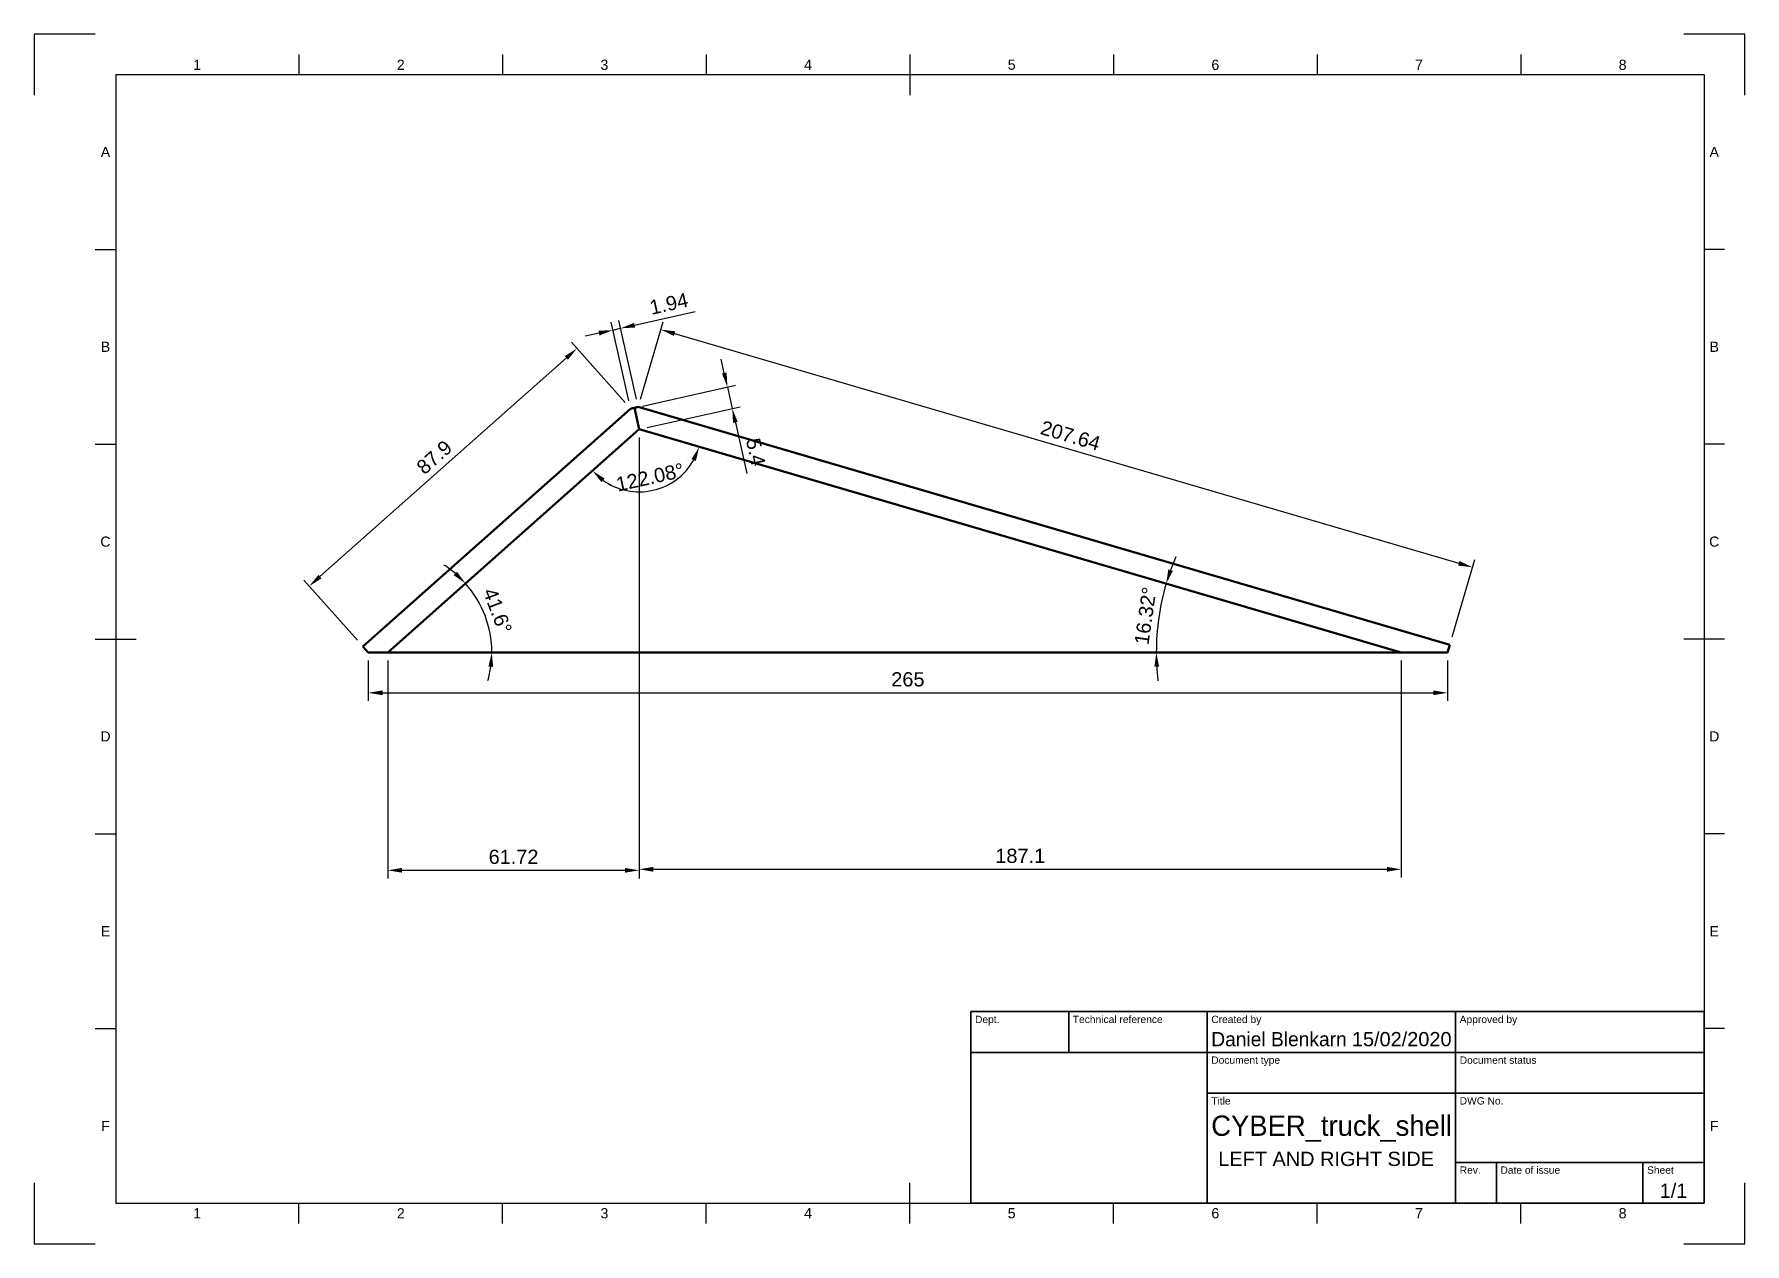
# Model space of a CAD drawing. Header units: millimetres. Extents: x 0 to 420, y 0 to 297.
import ezdxf
from ezdxf.enums import TextEntityAlignment as Align

# ---------------------------------------------------------------- set-up
doc = ezdxf.new("R2010")
doc.units = ezdxf.units.MM
doc.header["$LTSCALE"] = 0.75
for name, color, linetype, lineweight in [('Annotations', 7, 'Continuous', 25), ('Border', 7, 'Continuous', 25), ('Dimensions', 7, 'Continuous', 25), ('TitleBlock', 7, 'Continuous', 35), ('Visible', 7, 'Continuous', 50)]:
    doc.layers.add(name, color=color, linetype=linetype, lineweight=lineweight)
doc.styles.add('FusionTitle', font='')
doc.styles.get("Standard").update_dxf_attribs({"font": 'arial.ttf'})
doc.styles.get('FusionTitle').set_extended_font_data('Arial Unicode MS')
doc.dimstyles.new('ISO-25', dxfattribs={"dimtxt": 3.5, "dimasz": 3.5, "dimexe": 2, "dimexo": 2, "dimgap": 1.5, "dimtad": 1, "dimzin": 12, "dimdsep": 46, "dimtxsty": 'Standard', "dimcen": 0, "dimclrd": 256, "dimclre": 256, "dimclrt": 256, "dimazin": 3, "dimtp": 0.1, "dimtm": 0.1, "dimtfac": 0.714, "dimtmove": 0, "dimatfit": 3, "dimfxl": 1, "dimtzin": 12, "dimarcsym": 0})

# ---------------------------------------------------------------- blocks, each defined once
blk = doc.blocks.new('ISO_A3_SHEET')
at = {"layer": 'Border'}
for p, q in [((15, 297), (0, 297)), ((0, 297), (0, 282)), ((420, 297), (405, 297)), ((420, 282), (420, 297)), ((65, 292), (65, 287)), ((115, 292), (115, 287)), ((165, 292), (165, 287)), ((215, 292), (215, 282)), ((265, 292), (265, 287)), ((315, 292), (315, 287)), ((365, 292), (365, 287)), ((410, 287), (20, 287)), ((20, 287), (20, 10)), ((410, 287), (410, 10)), ((15, 244.16666), (20, 244.16666)), ((415, 244.16666), (410, 244.16666)), ((15, 196.33333), (20, 196.33333)), ((415, 196.33333), (410, 196.33333)), ((15, 148.5), (25, 148.5)), ((415, 148.5), (405, 148.5)), ((15, 100.66667), (20, 100.66667)), ((415, 100.66667), (410, 100.66667)), ((15, 52.83334), (20, 52.83334)), ((415, 52.83334), (410, 52.83334)), ((0, 15), (0, 0)), ((215, 5), (215, 15)), ((420, 0), (420, 15)), ((20, 10), (410, 10)), ((65, 5), (65, 10)), ((115, 5), (115, 10)), ((165, 5), (165, 10)), ((265, 5), (265, 10)), ((315, 5), (315, 10)), ((365, 5), (365, 10)), ((0, 0), (15, 0)), ((405, 0), (420, 0))]:
    blk.add_line(p, q, dxfattribs=at)
at = {"layer": 'Border', "style": 'FusionTitle'}
for s, p in [('1', (40, 289.5)), ('2', (90, 289.5)), ('3', (140, 289.5)), ('4', (190, 289.5)), ('5', (240, 289.5)), ('6', (290, 289.5)), ('7', (340, 289.5)), ('8', (390, 289.5)), ('A', (17.5, 268.08333)), ('A', (412.5, 268.08333)), ('B', (17.5, 220.25)), ('B', (412.5, 220.25)), ('C', (17.5, 172.41667)), ('C', (412.5, 172.41667)), ('D', (17.5, 124.58334)), ('D', (412.5, 124.58334)), ('E', (17.5, 76.75001)), ('E', (412.5, 76.75001)), ('F', (17.5, 28.91668)), ('F', (412.5, 28.91668)), ('1', (40, 7.5)), ('2', (90, 7.5)), ('3', (140, 7.5)), ('4', (190, 7.5)), ('5', (240, 7.5)), ('6', (290, 7.5)), ('7', (340, 7.5)), ('8', (390, 7.5))]:
    blk.add_text(s, height=2.5, dxfattribs=at).set_placement(p, align=Align.MIDDLE)
blk = doc.blocks.new('ISO_TITLEBLOCK')
at = {"layer": 'TitleBlock'}
for p, q in [((0, 47), (-180, 47)), ((-180, 47), (-180, 0)), ((-156, 37), (-156, 47)), ((-122, 0), (-122, 47)), ((-61, 0), (-61, 47)), ((0, 0), (0, 47)), ((-180, 37), (0, 37)), ((-122, 27), (0, 27)), ((-61, 10), (0, 10)), ((-51, 0), (-51, 10)), ((-15, 0), (-15, 10)), ((-180, 0), (0, 0))]:
    blk.add_line(p, q, dxfattribs=at)
at = {"layer": 'TitleBlock', "style": 'FusionTitle'}
for s, p in [('Dept.', (-179, 46)), ('Technical reference', (-155, 46)), ('Created by', (-121, 46)), ('Approved by', (-60, 46)), ('Document type', (-121, 36)), ('Document status', (-60, 36)), ('Title', (-121, 26)), ('DWG No.', (-60, 26)), ('Rev.', (-60, 9)), ('Date of issue', (-50, 9)), ('Sheet', (-14, 9))]:
    blk.add_text(s, height=1.8, dxfattribs=at).set_placement(p, align=Align.TOP_LEFT)
for tag, p, height in [('DEPT', (-179, 38.5), 3.5), ('TECHNICAL_REFERENCE', (-155, 38.5), 3.5), ('CREATED_BY', (-121, 38.5), 3.5), ('APPROVED_BY', (-60, 38.5), 3.5), ('DOCUMENT_TYPE', (-121, 28.5), 3.5), ('DOCUMENT_STATUS', (-60, 28.5), 3.5), ('TITLE_1', (-121, 16.5), 5), ('TITLE_2', (-121, 9), 5), ('TITLE_3', (-121, 1.5), 5), ('DATE_OF_ISSUE', (-50, 1.5), 3.5)]:
    blk.add_attdef(tag, p, '', height=height, dxfattribs=at)
for tag, p in [('CREATED_DATE', (-62, 38.5)), ('APPROVED_DATE', (-1, 38.5))]:
    blk.add_attdef(tag, text='', height=3.5, dxfattribs=at).set_placement(p, align=Align.RIGHT)
for tag, height, p in [('DRAWING_NUMBER', 5, (-30.5, 16.6)), ('REV', 3.5, (-56, 3.1)), ('SHEET', 3.5, (-7.5, 3.1))]:
    blk.add_attdef(tag, text='', height=height, dxfattribs=at).set_placement(p, align=Align.MIDDLE)
blk = doc.blocks.new('*D14')
at = {"layer": 'Defpoints', "color": 0, "transparency": 16777216}
for p in [(148.311714, 205.466202), (353.144989, 166.107977), (347.580262, 147.107088)]:
    blk.add_point(p, dxfattribs=at)
at = {"layer": 'Dimensions', "lineweight": -2, "transparency": 16777216}
for p, q in [((148.873836, 207.385581), (154.438564, 226.386471)), ((157.235356, 223.483377), (349.786075, 167.091691)), ((348.142384, 149.026467), (353.707111, 168.027357))]:
    blk.add_line(p, q, dxfattribs=at)
at = {"layer": 'Dimensions', "transparency": 16777216}
for points in [[(157.399308, 224.043196), (157.071403, 222.923558), (153.876441, 224.467091)], [(349.950027, 167.651511), (349.622122, 166.531872), (353.144989, 166.107977)]]:
    blk.add_solid(points, dxfattribs=at)
at = {"layer": 'Dimensions', "transparency": 16777216, "insert": (254.434565, 198.44204), "char_height": 3.5, "attachment_point": 5, "rotation": 343.67646282}
blk.add_mtext('207.64', dxfattribs=at)
blk = doc.blocks.new('*D15')
at = {"layer": 'Defpoints', "color": 0, "transparency": 16777216}
for p in [(146.421739, 205.042418), (67.545219, 161.488951), (80.690287, 146.683304)]:
    blk.add_point(p, dxfattribs=at)
at = {"layer": 'Dimensions', "lineweight": -2, "transparency": 16777216}
for p, q in [((145.093887, 206.538014), (131.948819, 221.343661)), ((130.659378, 217.524323), (70.162512, 163.812693)), ((79.362435, 148.1789), (66.217366, 162.984547))]:
    blk.add_line(p, q, dxfattribs=at)
at = {"layer": 'Dimensions', "transparency": 16777216}
for points in [[(130.272087, 217.960539), (131.046668, 217.088108), (133.276671, 219.848065)], [(69.775222, 164.248908), (70.549802, 163.376477), (67.545219, 161.488951)]]:
    blk.add_solid(points, dxfattribs=at)
at = {"layer": 'Dimensions', "transparency": 16777216, "insert": (98.228616, 193.126524), "char_height": 3.5, "attachment_point": 5, "rotation": 41.59999433}
blk.add_mtext('87.9', dxfattribs=at)
blk = doc.blocks.new('*D16')
at = {"layer": 'Defpoints', "color": 0, "transparency": 16777216}
for p in [(143.979808, 224.785482), (146.421739, 205.042418), (148.311714, 205.466202)]:
    blk.add_point(p, dxfattribs=at)
at = {"layer": 'Dimensions', "lineweight": -2, "transparency": 16777216}
for p, q in [((147.395007, 225.551262), (162.273185, 228.887353)), ((138.674635, 223.595918), (135.259436, 222.830138)), ((145.984151, 206.99396), (141.652245, 226.31324)), ((142.089833, 224.361698), (143.979808, 224.785482)), ((147.874126, 207.417744), (143.54222, 226.737024))]:
    blk.add_line(p, q, dxfattribs=at)
at = {"layer": 'Dimensions', "transparency": 16777216}
for points in [[(138.547005, 224.165118), (138.802265, 223.026719), (142.089833, 224.361698)], [(147.267377, 226.120462), (147.522637, 224.982062), (143.979808, 224.785482)]]:
    blk.add_solid(points, dxfattribs=at)
at = {"layer": 'Dimensions', "transparency": 16777216, "insert": (155.822517, 230.809562), "char_height": 3.5, "attachment_point": 5, "rotation": 12.6382096}
blk.add_mtext('1.94', dxfattribs=at)
blk = doc.blocks.new('*D17')
at = {"layer": 'Defpoints', "color": 0, "transparency": 16777216}
for p in [(148.548844, 199.982346), (335.646407, 145.187708), (335.646407, 91.953727)]:
    blk.add_point(p, dxfattribs=at)
at = {"layer": 'Dimensions', "lineweight": -2, "transparency": 16777216}
for p, q in [((148.548844, 197.982346), (148.548844, 89.953727)), ((335.646407, 143.187708), (335.646407, 89.953727)), ((152.048844, 91.953727), (332.146407, 91.953727))]:
    blk.add_line(p, q, dxfattribs=at)
at = {"layer": 'Dimensions', "transparency": 16777216}
for points in [[(152.048844, 92.53706), (152.048844, 91.370393), (148.548844, 91.953727)], [(332.146407, 92.53706), (332.146407, 91.370393), (335.646407, 91.953727)]]:
    blk.add_solid(points, dxfattribs=at)
at = {"layer": 'Dimensions', "transparency": 16777216, "insert": (242.097625, 95.240732), "char_height": 3.5, "attachment_point": 5}
blk.add_mtext('187.1', dxfattribs=at)
blk = doc.blocks.new('*D18')
at = {"layer": 'Defpoints', "color": 0, "transparency": 16777216}
for p in [(82.01814, 145.187708), (347.01814, 145.187708), (347.01814, 135.288213)]:
    blk.add_point(p, dxfattribs=at)
at = {"layer": 'Dimensions', "lineweight": -2, "transparency": 16777216}
for p, q in [((82.01814, 143.187708), (82.01814, 133.288213)), ((347.01814, 143.187708), (347.01814, 133.288213)), ((85.51814, 135.288213), (343.51814, 135.288213))]:
    blk.add_line(p, q, dxfattribs=at)
at = {"layer": 'Dimensions', "transparency": 16777216}
for points in [[(85.51814, 135.871546), (85.51814, 134.70488), (82.01814, 135.288213)], [(343.51814, 135.871546), (343.51814, 134.70488), (347.01814, 135.288213)]]:
    blk.add_solid(points, dxfattribs=at)
at = {"layer": 'Dimensions', "transparency": 16777216, "insert": (214.51814, 138.575218), "char_height": 3.5, "attachment_point": 5}
blk.add_mtext('265', dxfattribs=at)
blk = doc.blocks.new('*D19')
at = {"layer": 'Defpoints', "color": 0, "transparency": 16777216}
for p in [(148.548844, 199.982346), (86.832157, 145.187708), (148.548844, 91.70708)]:
    blk.add_point(p, dxfattribs=at)
at = {"layer": 'Dimensions', "lineweight": -2, "transparency": 16777216}
for p, q in [((148.548844, 197.982346), (148.548844, 89.70708)), ((86.832157, 143.187708), (86.832157, 89.70708)), ((90.332157, 91.70708), (145.048844, 91.70708))]:
    blk.add_line(p, q, dxfattribs=at)
at = {"layer": 'Dimensions', "transparency": 16777216}
for points in [[(90.332157, 92.290414), (90.332157, 91.123747), (86.832157, 91.70708)], [(145.048844, 92.290414), (145.048844, 91.123747), (148.548844, 91.70708)]]:
    blk.add_solid(points, dxfattribs=at)
at = {"layer": 'Dimensions', "transparency": 16777216, "insert": (117.6905, 94.994086), "char_height": 3.5, "attachment_point": 5}
blk.add_mtext('61.72', dxfattribs=at)
blk = doc.blocks.new('*D20')
at = {"layer": 'Defpoints', "color": 0, "transparency": 16777216}
for p in [(147.366727, 205.25431), (171.388871, 205.103699), (148.548844, 199.982346)]:
    blk.add_point(p, dxfattribs=at)
at = {"layer": 'Dimensions', "lineweight": -2, "transparency": 16777216}
for p, q in [((169.440974, 213.790861), (168.675193, 217.20606)), ((149.318269, 205.691899), (172.158296, 210.813251)), ((170.206754, 210.375663), (171.388871, 205.103699)), ((150.500386, 200.419935), (173.340413, 205.541288)), ((172.154651, 201.688501), (174.967859, 189.142255))]:
    blk.add_line(p, q, dxfattribs=at)
at = {"layer": 'Dimensions', "transparency": 16777216}
for points in [[(170.010173, 213.918491), (168.871774, 213.663231), (170.206754, 210.375663)], [(172.72385, 201.816131), (171.585451, 201.560871), (171.388871, 205.103699)]]:
    blk.add_solid(points, dxfattribs=at)
at = {"layer": 'Dimensions', "transparency": 16777216, "insert": (177.14452, 194.42539), "char_height": 3.5, "attachment_point": 5, "rotation": 282.6382096}
blk.add_mtext('5.4', dxfattribs=at)
blk = doc.blocks.new('*D21')
at = {"layer": 'Defpoints', "color": 0, "transparency": 16777216}
for p in [(148.548844, 199.982346), (148.548844, 199.982346), (146.490127, 184.771444), (86.832157, 145.187708), (335.646407, 145.187708)]:
    blk.add_point(p, dxfattribs=at)
at = {"layer": 'Dimensions', "lineweight": -2, "transparency": 16777216}
blk.add_arc((148.548844, 199.982346), 15.349588, 234.693004, 330.583447, dxfattribs=at)
at = {"layer": 'Dimensions', "transparency": 16777216}
for points in [[(161.381963, 192.670021), (162.456916, 192.216605), (163.279688, 195.668173)], [(139.288221, 187.021556), (140.066654, 187.890551), (137.070451, 189.791352)]]:
    blk.add_solid(points, dxfattribs=at)
at = {"layer": 'Dimensions', "transparency": 16777216, "insert": (151.188068, 188.212028), "char_height": 3.5, "attachment_point": 5, "rotation": 12.6382096}
blk.add_mtext('122.08°', dxfattribs=at)
blk = doc.blocks.new('*D22')
at = {"layer": 'Defpoints', "color": 0, "transparency": 16777216}
for p in [(148.548844, 199.982346), (111.603447, 151.302691), (86.832157, 145.187708), (86.832157, 145.187708), (335.646407, 145.187708)]:
    blk.add_point(p, dxfattribs=at)
at = {"layer": 'Dimensions', "lineweight": -2, "transparency": 16777216}
for start, end in [(49.465711, 57.331423), (0, 41.6), (344.268577, 352.134289)]:
    blk.add_arc((86.832157, 145.187708), 25.514894, start, end, dxfattribs=at)
at = {"layer": 'Dimensions', "transparency": 16777216}
for points in [[(103.822988, 164.995762), (103.005738, 164.163168), (105.912146, 162.127715)], [(111.525035, 141.735959), (112.688955, 141.655941), (112.347051, 145.187708)]]:
    blk.add_solid(points, dxfattribs=at)
at = {"layer": 'Dimensions', "transparency": 16777216, "insert": (113.756912, 155.415463), "char_height": 3.5, "attachment_point": 5, "rotation": 290.79999543}
blk.add_mtext('41.6°', dxfattribs=at)
blk = doc.blocks.new('*D23')
at = {"layer": 'Defpoints', "color": 0, "transparency": 16777216}
for p in [(148.548844, 199.982346), (276.592204, 156.540906), (86.832157, 145.187708), (335.646407, 145.187708), (335.646407, 145.187708)]:
    blk.add_point(p, dxfattribs=at)
at = {"layer": 'Dimensions', "lineweight": -2, "transparency": 16777216}
for start, end in [(157.006078, 160.341265), (163.676452, 180), (183.335187, 186.670373)]:
    blk.add_arc((335.646407, 145.187708), 60.13563, start, end, dxfattribs=at)
at = {"layer": 'Dimensions', "transparency": 16777216}
for points in [[(279.570709, 165.238189), (278.461087, 165.598537), (277.934853, 162.089498)], [(275.029544, 141.672215), (276.195716, 141.706166), (275.510777, 145.187708)]]:
    blk.add_solid(points, dxfattribs=at)
at = {"layer": 'Dimensions', "transparency": 16777216, "insert": (272.864987, 154.191897), "char_height": 3.5, "attachment_point": 5, "rotation": 81.8381993}
blk.add_mtext('16.32°', dxfattribs=at)

msp = doc.modelspace()

# ---------------------------------------------------------------- linework, layer by layer
at = {"layer": 'Visible', "extrusion": (0, 1, 0)}
for p, q in [((146.422, 205.042, 89), (80.69, 146.683, 89)), ((148.549, 199.982, 92), (147.367, 205.254, 89.271)), ((347.58, 147.107, 89), (148.312, 205.466, 89)), ((86.832, 145.188, 92), (148.549, 199.982, 92)), ((148.549, 199.982, 92), (335.646, 145.188, 92)), ((347.018, 145.188, 90.155), (347.58, 147.107, 89)), ((80.69, 146.683, 89), (82.018, 145.188, 90.155)), ((82.018, 145.188, 90.155), (86.832, 145.188, 92)), ((335.646, 145.188, 92), (86.832, 145.188, 92)), ((335.646, 145.188, 92), (347.018, 145.188, 90.155))]:
    msp.add_line(p, q, dxfattribs=at)
at = {"layer": 'Visible', "extrusion": (-0.218794, 0.975771, 0)}
for points in [[(147.367, 205.254, 89.271), (147.052, 205.184, 89.18), (146.737, 205.113, 89.09), (146.422, 205.042, 89)], [(148.312, 205.466, 89), (147.997, 205.396, 89.09), (147.682, 205.325, 89.18), (147.367, 205.254, 89.271)]]:
    msp.add_open_spline(points, degree=3, dxfattribs=at)

# ---------------------------------------------------------------- block references
at = {"layer": 'Border'}
msp.add_blockref('ISO_A3_SHEET', (0, 0), dxfattribs=at)
at = {"layer": 'TitleBlock'}
ref = msp.add_blockref('ISO_TITLEBLOCK', (410, 10), dxfattribs=at)
ref.add_attrib('CREATED_DATE', '15/02/2020', dxfattribs={"height": 3.5, "style": 'FusionTitle'}).set_placement((348, 48.5), align=Align.RIGHT)
ref.add_attrib('SHEET', '1/1', dxfattribs={"height": 3.5, "style": 'FusionTitle'}).set_placement((402.5, 13.1), align=Align.MIDDLE)
ref.add_attrib('TITLE_1', 'CYBER_truck_shell', (289, 26.5), dxfattribs={"height": 5, "style": 'FusionTitle', "width": 0.963739})
ref.add_attrib('CREATED_BY', 'Daniel Blenkarn', (289, 48.5), dxfattribs={"height": 3.5, "style": 'FusionTitle', "width": 0.963908})

# ---------------------------------------------------------------- texts
at = {"layer": 'Annotations', "insert": (290.725, 22.601), "char_height": 3.5, "attachment_point": 1}
msp.add_mtext_dynamic_manual_height_columns('LEFT AND RIGHT SIDE', width=61, gutter_width=17.5, heights=[0], dxfattribs=at)

# ---------------------------------------------------------------- dimensions: what is measured, and where the dimension line sits
at = {"layer": 'Dimensions'}
for p1, p2, distance, picture, middle in [((146.422, 205.042), (148.312, 205.466), 19.799, '*D16', (155.823, 230.81)), ((148.312, 205.466), (347.58, 147.107), 19.799, '*D14', (254.435, 198.442)), ((146.422, 205.042), (80.69, 146.683), -19.799, '*D15', (98.229, 193.127)), ((147.367, 205.254), (148.549, 199.982), 23.407, '*D20', (177.145, 194.425))]:
    dim = msp.add_aligned_dim(p1=p1, p2=p2, distance=distance, dimstyle='ISO-25', override={"dimlfac": 1, "dimclrd": 256, "dimclre": 256}, dxfattribs=at)
    dim.commit()
    dim.dimension.update_dxf_attribs({"geometry": picture, "text_midpoint": middle})
for base, p1, p2, picture, middle in [((148.549, 91.707), (86.832, 145.188), (148.549, 199.982), '*D19', (117.691, 94.994)), ((335.646, 91.954), (148.549, 199.982), (335.646, 145.188), '*D17', (242.098, 95.241)), ((347.018, 135.288), (82.018, 145.188), (347.018, 145.188), '*D18', (214.518, 138.575))]:
    dim = msp.add_linear_dim(base=base, p1=p1, p2=p2, dimstyle='ISO-25', override={"dimlfac": 1, "dimclrd": 256, "dimclre": 256}, dxfattribs=at)
    dim.commit()
    dim.dimension.update_dxf_attribs({"geometry": picture, "text_midpoint": middle})
for base, line1, line2, picture, middle in [((146.49, 184.771), ((148.549, 199.982), (335.646, 145.188)), ((86.832, 145.188), (148.549, 199.982)), '*D21', (151.188, 188.212)), ((111.603, 151.303), ((335.646, 145.188), (86.832, 145.188)), ((86.832, 145.188), (148.549, 199.982)), '*D22', (113.757, 155.415)), ((276.592, 156.541), ((335.646, 145.188), (86.832, 145.188)), ((148.549, 199.982), (335.646, 145.188)), '*D23', (272.865, 154.192))]:
    dim = msp.add_angular_dim_2l(base=base, line1=line1, line2=line2, dimstyle='ISO-25', override={"dimlfac": 1}, dxfattribs=at)
    dim.commit()
    dim.dimension.update_dxf_attribs({"geometry": picture, "text_midpoint": middle})

doc.saveas('drawing.dxf')
